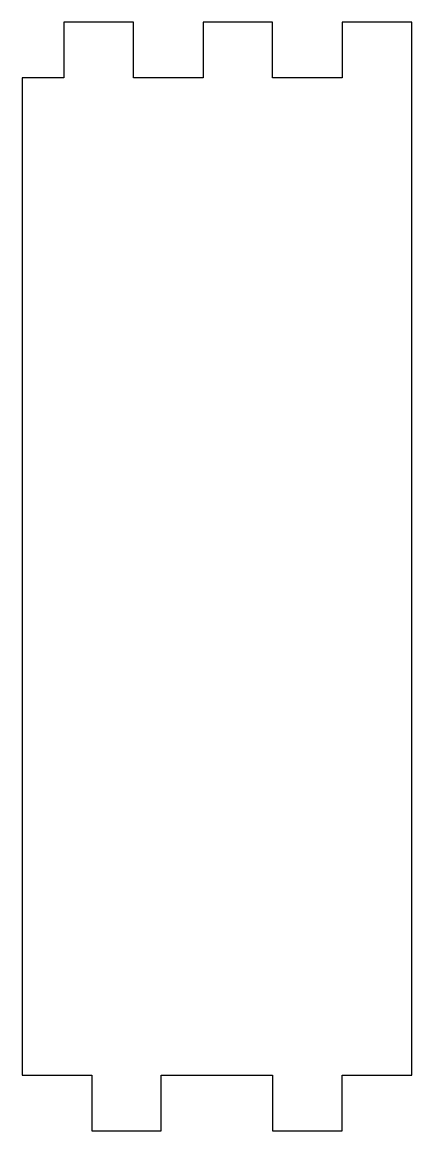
# Model space of a CAD drawing. Header units: millimetres. Extents: x -21 to 21, y 730 to 850.
import ezdxf

# ---------------------------------------------------------------- set-up
doc = ezdxf.new("R2010")
doc.units = ezdxf.units.MM
doc.layers.get('0').update_dxf_attribs({"linetype": 'CONTINUOUS'})

msp = doc.modelspace()

# ---------------------------------------------------------------- linework, layer by layer
msp.add_lwpolyline([(13.43, 843.54), (5.93, 843.54), (5.93, 849.54), (-1.57, 849.54), (-1.57, 843.54), (-9.07, 843.54), (-9.07, 849.54), (-16.57, 849.54), (-16.57, 843.54), (-21.07, 843.54), (-21.07, 736.04), (-13.57, 736.04), (-13.57, 730.04), (-6.07, 730.04), (-6.07, 736.04), (5.93, 736.04), (5.93, 730.04), (13.43, 730.04), (13.43, 736.04), (20.93, 736.04), (20.93, 849.54), (13.43, 849.54)], close=True)

doc.saveas('drawing.dxf')
